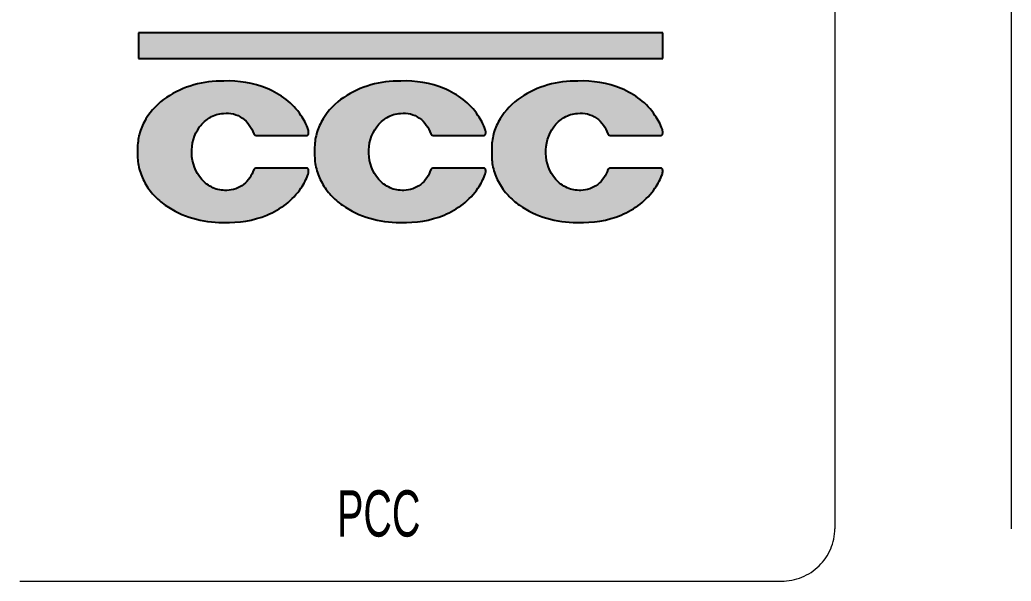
# Paper-space layout 'Layout1' of a CAD drawing. Header units: millimetres. Extents: x 94 to 262, y 20 to 183.
# Drawn here: x 123.3 to 176.6, y 22 to 52.1 of the extents above; entities that cross this region are included whole.
import ezdxf

# ---------------------------------------------------------------- set-up
doc = ezdxf.new("R2010")
doc.units = ezdxf.units.MM
doc.layers.add('SLD-0', color=179, linetype='Continuous')
doc.styles.add('SLDTEXTSTYLE1', font='TXT', dxfattribs={"width": 0.638186})

psp = doc.layouts.get("Layout1")

# ---------------------------------------------------------------- hatches: boundary and pattern name
at = {"linetype": 'Continuous'}
psp.add_hatch(color=7, dxfattribs=at).paths.add_polyline_path([(129.647, 50.049), (157.837, 50.049), (157.837, 51.443), (129.647, 51.443)], flags=0)
h = psp.add_hatch(color=7, dxfattribs=at)
edge = h.paths.add_edge_path(flags=0)
edge.add_spline(control_points=[(129.602, 44.92), (129.596, 44.647), (129.627, 44.379), (129.762, 43.855), (129.866, 43.6), (130.132, 43.129), (130.296, 42.907), (130.665, 42.509), (130.871, 42.33), (131.538, 41.853), (132.038, 41.622), (133.089, 41.315), (133.634, 41.241), (134.183, 41.242)], knot_values=[0, 0, 0, 0, 0.125, 0.125, 0.25, 0.25, 0.375, 0.375, 0.5, 0.5, 0.75, 0.75, 1, 1, 1, 1], weights=[1, 1, 1, 1, 1, 1, 1, 1, 1, 1, 1, 1, 1, 1], degree=3, periodic=0)
edge.add_line((134.183, 41.242), (134.239, 41.242))
edge.add_spline(control_points=[(134.239, 41.242), (135.031, 41.214), (135.829, 41.339), (137.287, 41.942), (137.95, 42.429), (138.381, 43.09)], knot_values=[0, 0, 0, 0, 0.5, 0.5, 1, 1, 1, 1], weights=[1, 1, 1, 1, 1, 1], degree=3, periodic=0)
edge.add_spline(control_points=[(138.381, 43.09), (138.463, 43.206), (138.537, 43.328), (138.669, 43.579), (138.727, 43.708), (138.776, 43.84)], knot_values=[0, 0, 0, 0, 0.5, 0.5, 1, 1, 1, 1], weights=[1, 1, 1, 1, 1, 1], degree=3, periodic=0)
edge.add_spline(control_points=[(138.776, 43.84), (138.788, 43.88), (138.795, 43.923), (138.8, 44.008), (138.796, 44.051), (138.788, 44.092)], knot_values=[0, 0, 0, 0, 0.5, 0.5, 1, 1, 1, 1], weights=[1, 1, 1, 1, 1, 1], degree=3, periodic=0)
edge.add_spline(control_points=[(138.788, 44.092), (138.788, 44.094), (138.787, 44.096), (138.787, 44.098), (138.783, 44.108), (138.777, 44.119), (138.77, 44.128), (138.763, 44.136), (138.754, 44.144), (138.744, 44.15), (138.734, 44.156), (138.723, 44.161), (138.712, 44.163), (138.709, 44.164), (138.707, 44.164), (138.704, 44.164)], knot_values=[0.000017, 0.000017, 0.000017, 0.000017, 0.00002, 0.00002, 0.00002, 0.00004, 0.00004, 0.00004, 0.00006, 0.00006, 0.00006, 0.00008, 0.00008, 0.00008, 0.000085, 0.000085, 0.000085, 0.000085], weights=[1, 1, 1, 1, 1, 1, 1, 1, 1, 1, 1, 1, 1, 1, 1, 1], degree=3, periodic=0)
edge.add_line((138.704, 44.164), (135.966, 44.164))
edge.add_spline(control_points=[(135.966, 44.164), (135.95, 44.161), (135.933, 44.156), (135.918, 44.148), (135.899, 44.139), (135.882, 44.126), (135.867, 44.112), (135.858, 44.103), (135.85, 44.092), (135.843, 44.082)], knot_values=[0.000193, 0.000193, 0.000193, 0.000193, 0.000222, 0.000222, 0.000222, 0.000259, 0.000259, 0.000259, 0.000281, 0.000281, 0.000281, 0.000281], weights=[1, 1, 1, 1, 1, 1, 1, 1, 1, 1], degree=3, periodic=0)
edge.add_spline(control_points=[(135.843, 44.082), (135.792, 43.927), (135.723, 43.78), (135.543, 43.51), (135.431, 43.385), (135.049, 43.081), (134.725, 42.969), (134.395, 42.969)], knot_values=[0, 0, 0, 0, 0.25, 0.25, 0.5, 0.5, 1, 1, 1, 1], weights=[1, 1, 1, 1, 1, 1, 1, 1], degree=3, periodic=0)
edge.add_spline(control_points=[(134.395, 42.969), (134.267, 42.962), (134.141, 42.97), (133.892, 43.017), (133.769, 43.056), (133.424, 43.212), (133.216, 43.37), (132.712, 43.941), (132.531, 44.445), (132.493, 45.458), (132.637, 45.973), (133.088, 46.585), (133.278, 46.762), (133.72, 47.017), (133.966, 47.093), (134.222, 47.106)], knot_values=[0, 0, 0, 0, 0.0625, 0.0625, 0.125, 0.125, 0.25, 0.25, 0.5, 0.5, 0.75, 0.75, 0.875, 0.875, 1, 1, 1, 1], weights=[1, 1, 1, 1, 1, 1, 1, 1, 1, 1, 1, 1, 1, 1, 1, 1], degree=3, periodic=0)
edge.add_spline(control_points=[(134.222, 47.106), (134.401, 47.126), (134.579, 47.116), (134.926, 47.03), (135.089, 46.955), (135.526, 46.648), (135.732, 46.341), (135.843, 46.003)], knot_values=[0, 0, 0, 0, 0.25, 0.25, 0.5, 0.5, 1, 1, 1, 1], weights=[1, 1, 1, 1, 1, 1, 1, 1], degree=3, periodic=0)
edge.add_spline(control_points=[(135.843, 46.003), (135.855, 45.985), (135.869, 45.969), (135.886, 45.956), (135.903, 45.943), (135.922, 45.933), (135.942, 45.926), (135.95, 45.924), (135.958, 45.922), (135.966, 45.92)], knot_values=[0.000408, 0.000408, 0.000408, 0.000408, 0.000445, 0.000445, 0.000445, 0.000482, 0.000482, 0.000482, 0.000497, 0.000497, 0.000497, 0.000497], weights=[1, 1, 1, 1, 1, 1, 1, 1, 1, 1], degree=3, periodic=0)
edge.add_line((135.966, 45.92), (138.704, 45.92))
edge.add_spline(control_points=[(138.704, 45.92), (138.711, 45.921), (138.719, 45.923), (138.726, 45.926), (138.736, 45.929), (138.746, 45.935), (138.755, 45.942), (138.764, 45.95), (138.771, 45.958), (138.777, 45.968), (138.782, 45.976), (138.786, 45.984), (138.788, 45.993)], knot_values=[0.000286, 0.000286, 0.000286, 0.000286, 0.000299, 0.000299, 0.000299, 0.000318, 0.000318, 0.000318, 0.000338, 0.000338, 0.000338, 0.000354, 0.000354, 0.000354, 0.000354], weights=[1, 1, 1, 1, 1, 1, 1, 1, 1, 1, 1, 1, 1], degree=3, periodic=0)
edge.add_spline(control_points=[(138.788, 45.993), (138.796, 46.035), (138.8, 46.078), (138.795, 46.163), (138.788, 46.205), (138.776, 46.246)], knot_values=[0, 0, 0, 0, 0.5, 0.5, 1, 1, 1, 1], weights=[1, 1, 1, 1, 1, 1], degree=3, periodic=0)
edge.add_spline(control_points=[(138.776, 46.246), (138.726, 46.38), (138.61, 46.638), (138.463, 46.879), (138.381, 46.996)], knot_values=[0, 0, 0, 0, 0.5, 1, 1, 1, 1], weights=[1, 1, 1, 1, 1], degree=3, periodic=0)
edge.add_spline(control_points=[(138.381, 46.996), (138.165, 47.328), (137.895, 47.61), (137.271, 48.097), (136.928, 48.291), (135.831, 48.746), (135.03, 48.872), (134.236, 48.843)], knot_values=[0, 0, 0, 0, 0.25, 0.25, 0.5, 0.5, 1, 1, 1, 1], weights=[1, 1, 1, 1, 1, 1, 1, 1], degree=3, periodic=0)
edge.add_line((134.236, 48.843), (134.223, 48.843))
edge.add_spline(control_points=[(134.223, 48.843), (133.682, 48.847), (133.143, 48.779), (132.106, 48.489), (131.606, 48.267), (130.719, 47.659), (130.33, 47.27), (129.913, 46.582), (129.802, 46.336), (129.651, 45.828), (129.608, 45.564), (129.602, 45.296)], knot_values=[0, 0, 0, 0, 0.25, 0.25, 0.5, 0.5, 0.75, 0.75, 0.875, 0.875, 1, 1, 1, 1], weights=[1, 1, 1, 1, 1, 1, 1, 1, 1, 1, 1, 1], degree=3, periodic=0)
edge.add_line((129.602, 45.296), (129.602, 44.92))
h = psp.add_hatch(color=7, dxfattribs=at)
edge = h.paths.add_edge_path(flags=0)
edge.add_spline(control_points=[(139.119, 44.92), (139.113, 44.647), (139.145, 44.379), (139.28, 43.855), (139.384, 43.6), (139.649, 43.129), (139.813, 42.907), (140.182, 42.509), (140.388, 42.33), (141.055, 41.853), (141.555, 41.622), (142.607, 41.315), (143.152, 41.241), (143.701, 41.242)], knot_values=[0, 0, 0, 0, 0.125, 0.125, 0.25, 0.25, 0.375, 0.375, 0.5, 0.5, 0.75, 0.75, 1, 1, 1, 1], weights=[1, 1, 1, 1, 1, 1, 1, 1, 1, 1, 1, 1, 1, 1], degree=3, periodic=0)
edge.add_line((143.701, 41.242), (143.757, 41.242))
edge.add_spline(control_points=[(143.757, 41.242), (144.548, 41.214), (145.346, 41.339), (146.804, 41.942), (147.468, 42.429), (147.898, 43.09)], knot_values=[0, 0, 0, 0, 0.5, 0.5, 1, 1, 1, 1], weights=[1, 1, 1, 1, 1, 1], degree=3, periodic=0)
edge.add_spline(control_points=[(147.898, 43.09), (147.98, 43.206), (148.055, 43.328), (148.187, 43.579), (148.244, 43.708), (148.294, 43.84)], knot_values=[0, 0, 0, 0, 0.5, 0.5, 1, 1, 1, 1], weights=[1, 1, 1, 1, 1, 1], degree=3, periodic=0)
edge.add_spline(control_points=[(148.294, 43.84), (148.306, 43.88), (148.313, 43.923), (148.317, 44.008), (148.314, 44.051), (148.306, 44.092)], knot_values=[0, 0, 0, 0, 0.5, 0.5, 1, 1, 1, 1], weights=[1, 1, 1, 1, 1, 1], degree=3, periodic=0)
edge.add_spline(control_points=[(148.306, 44.092), (148.305, 44.094), (148.305, 44.096), (148.304, 44.098), (148.3, 44.108), (148.294, 44.119), (148.287, 44.128), (148.28, 44.136), (148.271, 44.144), (148.261, 44.15), (148.252, 44.156), (148.241, 44.161), (148.23, 44.163), (148.227, 44.164), (148.224, 44.164), (148.221, 44.164)], knot_values=[0.000017, 0.000017, 0.000017, 0.000017, 0.00002, 0.00002, 0.00002, 0.00004, 0.00004, 0.00004, 0.00006, 0.00006, 0.00006, 0.00008, 0.00008, 0.00008, 0.000085, 0.000085, 0.000085, 0.000085], weights=[1, 1, 1, 1, 1, 1, 1, 1, 1, 1, 1, 1, 1, 1, 1, 1], degree=3, periodic=0)
edge.add_line((148.221, 44.164), (145.483, 44.164))
edge.add_spline(control_points=[(145.483, 44.164), (145.467, 44.161), (145.45, 44.156), (145.435, 44.148), (145.416, 44.139), (145.399, 44.126), (145.384, 44.112), (145.375, 44.103), (145.367, 44.092), (145.36, 44.082)], knot_values=[0.000193, 0.000193, 0.000193, 0.000193, 0.000222, 0.000222, 0.000222, 0.000259, 0.000259, 0.000259, 0.000281, 0.000281, 0.000281, 0.000281], weights=[1, 1, 1, 1, 1, 1, 1, 1, 1, 1], degree=3, periodic=0)
edge.add_spline(control_points=[(145.36, 44.082), (145.309, 43.927), (145.24, 43.78), (145.06, 43.51), (144.949, 43.385), (144.566, 43.081), (144.243, 42.969), (143.912, 42.969)], knot_values=[0, 0, 0, 0, 0.25, 0.25, 0.5, 0.5, 1, 1, 1, 1], weights=[1, 1, 1, 1, 1, 1, 1, 1], degree=3, periodic=0)
edge.add_spline(control_points=[(143.912, 42.969), (143.784, 42.962), (143.658, 42.97), (143.41, 43.017), (143.287, 43.056), (142.941, 43.212), (142.734, 43.37), (142.23, 43.941), (142.048, 44.445), (142.011, 45.458), (142.154, 45.973), (142.605, 46.585), (142.796, 46.762), (143.238, 47.017), (143.484, 47.093), (143.74, 47.106)], knot_values=[0, 0, 0, 0, 0.0625, 0.0625, 0.125, 0.125, 0.25, 0.25, 0.5, 0.5, 0.75, 0.75, 0.875, 0.875, 1, 1, 1, 1], weights=[1, 1, 1, 1, 1, 1, 1, 1, 1, 1, 1, 1, 1, 1, 1, 1], degree=3, periodic=0)
edge.add_spline(control_points=[(143.74, 47.106), (143.918, 47.126), (144.096, 47.116), (144.444, 47.03), (144.606, 46.955), (145.043, 46.648), (145.249, 46.341), (145.36, 46.003)], knot_values=[0, 0, 0, 0, 0.25, 0.25, 0.5, 0.5, 1, 1, 1, 1], weights=[1, 1, 1, 1, 1, 1, 1, 1], degree=3, periodic=0)
edge.add_spline(control_points=[(145.36, 46.003), (145.372, 45.985), (145.387, 45.969), (145.403, 45.956), (145.42, 45.943), (145.439, 45.933), (145.46, 45.926), (145.467, 45.924), (145.475, 45.922), (145.483, 45.92)], knot_values=[0.000408, 0.000408, 0.000408, 0.000408, 0.000445, 0.000445, 0.000445, 0.000482, 0.000482, 0.000482, 0.000497, 0.000497, 0.000497, 0.000497], weights=[1, 1, 1, 1, 1, 1, 1, 1, 1, 1], degree=3, periodic=0)
edge.add_line((145.483, 45.92), (148.221, 45.92))
edge.add_spline(control_points=[(148.221, 45.92), (148.229, 45.921), (148.236, 45.923), (148.243, 45.926), (148.254, 45.929), (148.264, 45.935), (148.272, 45.942), (148.281, 45.95), (148.289, 45.958), (148.295, 45.968), (148.299, 45.976), (148.303, 45.984), (148.306, 45.993)], knot_values=[0.000286, 0.000286, 0.000286, 0.000286, 0.000299, 0.000299, 0.000299, 0.000318, 0.000318, 0.000318, 0.000338, 0.000338, 0.000338, 0.000354, 0.000354, 0.000354, 0.000354], weights=[1, 1, 1, 1, 1, 1, 1, 1, 1, 1, 1, 1, 1], degree=3, periodic=0)
edge.add_spline(control_points=[(148.306, 45.993), (148.314, 46.035), (148.317, 46.078), (148.313, 46.163), (148.306, 46.205), (148.294, 46.246)], knot_values=[0, 0, 0, 0, 0.5, 0.5, 1, 1, 1, 1], weights=[1, 1, 1, 1, 1, 1], degree=3, periodic=0)
edge.add_spline(control_points=[(148.294, 46.246), (148.244, 46.38), (148.127, 46.638), (147.98, 46.879), (147.898, 46.996)], knot_values=[0, 0, 0, 0, 0.5, 1, 1, 1, 1], weights=[1, 1, 1, 1, 1], degree=3, periodic=0)
edge.add_spline(control_points=[(147.898, 46.996), (147.682, 47.328), (147.413, 47.61), (146.789, 48.097), (146.445, 48.291), (145.349, 48.746), (144.547, 48.872), (143.753, 48.843)], knot_values=[0, 0, 0, 0, 0.25, 0.25, 0.5, 0.5, 1, 1, 1, 1], weights=[1, 1, 1, 1, 1, 1, 1, 1], degree=3, periodic=0)
edge.add_line((143.753, 48.843), (143.74, 48.843))
edge.add_spline(control_points=[(143.74, 48.843), (143.2, 48.847), (142.661, 48.779), (141.623, 48.489), (141.124, 48.267), (140.237, 47.659), (139.848, 47.27), (139.431, 46.582), (139.32, 46.336), (139.168, 45.828), (139.125, 45.564), (139.119, 45.296)], knot_values=[0, 0, 0, 0, 0.25, 0.25, 0.5, 0.5, 0.75, 0.75, 0.875, 0.875, 1, 1, 1, 1], weights=[1, 1, 1, 1, 1, 1, 1, 1, 1, 1, 1, 1], degree=3, periodic=0)
edge.add_line((139.119, 45.296), (139.119, 44.92))
h = psp.add_hatch(color=7, dxfattribs=at)
edge = h.paths.add_edge_path(flags=0)
edge.add_spline(control_points=[(157.823, 44.092), (157.822, 44.094), (157.822, 44.096), (157.821, 44.098), (157.817, 44.108), (157.812, 44.119), (157.804, 44.128), (157.797, 44.136), (157.788, 44.144), (157.779, 44.15), (157.769, 44.156), (157.758, 44.161), (157.747, 44.163), (157.744, 44.164), (157.741, 44.164), (157.738, 44.164)], knot_values=[0.000017, 0.000017, 0.000017, 0.000017, 0.00002, 0.00002, 0.00002, 0.00004, 0.00004, 0.00004, 0.00006, 0.00006, 0.00006, 0.00008, 0.00008, 0.00008, 0.000085, 0.000085, 0.000085, 0.000085], weights=[1, 1, 1, 1, 1, 1, 1, 1, 1, 1, 1, 1, 1, 1, 1, 1], degree=3, periodic=0)
edge.add_line((157.738, 44.164), (155.001, 44.164))
edge.add_spline(control_points=[(155.001, 44.164), (154.984, 44.161), (154.968, 44.156), (154.953, 44.148), (154.934, 44.139), (154.916, 44.126), (154.902, 44.112), (154.893, 44.103), (154.885, 44.092), (154.878, 44.082)], knot_values=[0.000193, 0.000193, 0.000193, 0.000193, 0.000222, 0.000222, 0.000222, 0.000259, 0.000259, 0.000259, 0.000281, 0.000281, 0.000281, 0.000281], weights=[1, 1, 1, 1, 1, 1, 1, 1, 1, 1], degree=3, periodic=0)
edge.add_spline(control_points=[(154.878, 44.082), (154.827, 43.927), (154.758, 43.78), (154.578, 43.51), (154.466, 43.385), (154.083, 43.081), (153.76, 42.969), (153.43, 42.969)], knot_values=[0, 0, 0, 0, 0.25, 0.25, 0.5, 0.5, 1, 1, 1, 1], weights=[1, 1, 1, 1, 1, 1, 1, 1], degree=3, periodic=0)
edge.add_spline(control_points=[(153.43, 42.969), (153.302, 42.962), (153.176, 42.97), (152.927, 43.017), (152.804, 43.056), (152.459, 43.212), (152.251, 43.37), (151.747, 43.941), (151.565, 44.445), (151.528, 45.458), (151.671, 45.973), (152.123, 46.585), (152.313, 46.762), (152.755, 47.017), (153.001, 47.093), (153.257, 47.106)], knot_values=[0, 0, 0, 0, 0.0625, 0.0625, 0.125, 0.125, 0.25, 0.25, 0.5, 0.5, 0.75, 0.75, 0.875, 0.875, 1, 1, 1, 1], weights=[1, 1, 1, 1, 1, 1, 1, 1, 1, 1, 1, 1, 1, 1, 1, 1], degree=3, periodic=0)
edge.add_spline(control_points=[(153.257, 47.106), (153.435, 47.126), (153.614, 47.116), (153.961, 47.03), (154.124, 46.955), (154.56, 46.648), (154.767, 46.341), (154.878, 46.003)], knot_values=[0, 0, 0, 0, 0.25, 0.25, 0.5, 0.5, 1, 1, 1, 1], weights=[1, 1, 1, 1, 1, 1, 1, 1], degree=3, periodic=0)
edge.add_spline(control_points=[(154.878, 46.003), (154.889, 45.985), (154.904, 45.969), (154.921, 45.956), (154.938, 45.943), (154.957, 45.933), (154.977, 45.926), (154.985, 45.924), (154.993, 45.922), (155.001, 45.92)], knot_values=[0.000408, 0.000408, 0.000408, 0.000408, 0.000445, 0.000445, 0.000445, 0.000482, 0.000482, 0.000482, 0.000497, 0.000497, 0.000497, 0.000497], weights=[1, 1, 1, 1, 1, 1, 1, 1, 1, 1], degree=3, periodic=0)
edge.add_line((155.001, 45.92), (157.738, 45.92))
edge.add_spline(control_points=[(157.738, 45.92), (157.746, 45.921), (157.753, 45.923), (157.76, 45.926), (157.771, 45.929), (157.781, 45.935), (157.79, 45.942), (157.798, 45.95), (157.806, 45.958), (157.812, 45.968), (157.817, 45.976), (157.82, 45.984), (157.823, 45.993)], knot_values=[0.000286, 0.000286, 0.000286, 0.000286, 0.000299, 0.000299, 0.000299, 0.000318, 0.000318, 0.000318, 0.000338, 0.000338, 0.000338, 0.000354, 0.000354, 0.000354, 0.000354], weights=[1, 1, 1, 1, 1, 1, 1, 1, 1, 1, 1, 1, 1], degree=3, periodic=0)
edge.add_spline(control_points=[(157.823, 45.993), (157.831, 46.035), (157.834, 46.078), (157.83, 46.163), (157.823, 46.205), (157.811, 46.246)], knot_values=[0, 0, 0, 0, 0.5, 0.5, 1, 1, 1, 1], weights=[1, 1, 1, 1, 1, 1], degree=3, periodic=0)
edge.add_spline(control_points=[(157.811, 46.246), (157.761, 46.38), (157.645, 46.638), (157.497, 46.879), (157.416, 46.996)], knot_values=[0, 0, 0, 0, 0.5, 1, 1, 1, 1], weights=[1, 1, 1, 1, 1], degree=3, periodic=0)
edge.add_spline(control_points=[(157.416, 46.996), (157.199, 47.328), (156.93, 47.61), (156.306, 48.097), (155.962, 48.291), (154.866, 48.746), (154.064, 48.872), (153.271, 48.843)], knot_values=[0, 0, 0, 0, 0.25, 0.25, 0.5, 0.5, 1, 1, 1, 1], weights=[1, 1, 1, 1, 1, 1, 1, 1], degree=3, periodic=0)
edge.add_line((153.271, 48.843), (153.257, 48.843))
edge.add_spline(control_points=[(153.257, 48.843), (152.717, 48.847), (152.178, 48.779), (151.14, 48.489), (150.641, 48.267), (149.754, 47.659), (149.365, 47.27), (148.948, 46.582), (148.837, 46.336), (148.685, 45.828), (148.643, 45.564), (148.637, 45.296)], knot_values=[0, 0, 0, 0, 0.25, 0.25, 0.5, 0.5, 0.75, 0.75, 0.875, 0.875, 1, 1, 1, 1], weights=[1, 1, 1, 1, 1, 1, 1, 1, 1, 1, 1, 1], degree=3, periodic=0)
edge.add_line((148.637, 45.296), (148.637, 44.92))
edge.add_spline(control_points=[(148.637, 44.92), (148.631, 44.647), (148.662, 44.379), (148.797, 43.855), (148.901, 43.6), (149.166, 43.129), (149.331, 42.907), (149.699, 42.509), (149.906, 42.33), (150.573, 41.853), (151.073, 41.622), (152.124, 41.315), (152.669, 41.241), (153.218, 41.242)], knot_values=[0, 0, 0, 0, 0.125, 0.125, 0.25, 0.25, 0.375, 0.375, 0.5, 0.5, 0.75, 0.75, 1, 1, 1, 1], weights=[1, 1, 1, 1, 1, 1, 1, 1, 1, 1, 1, 1, 1, 1], degree=3, periodic=0)
edge.add_line((153.218, 41.242), (153.274, 41.242))
edge.add_spline(control_points=[(153.274, 41.242), (154.066, 41.214), (154.863, 41.339), (156.322, 41.942), (156.985, 42.429), (157.416, 43.09)], knot_values=[0, 0, 0, 0, 0.5, 0.5, 1, 1, 1, 1], weights=[1, 1, 1, 1, 1, 1], degree=3, periodic=0)
edge.add_spline(control_points=[(157.416, 43.09), (157.497, 43.206), (157.572, 43.328), (157.704, 43.579), (157.762, 43.708), (157.811, 43.84)], knot_values=[0, 0, 0, 0, 0.5, 0.5, 1, 1, 1, 1], weights=[1, 1, 1, 1, 1, 1], degree=3, periodic=0)
edge.add_spline(control_points=[(157.811, 43.84), (157.823, 43.88), (157.83, 43.923), (157.834, 44.008), (157.831, 44.051), (157.823, 44.092)], knot_values=[0, 0, 0, 0, 0.5, 0.5, 1, 1, 1, 1], weights=[1, 1, 1, 1, 1, 1], degree=3, periodic=0)

# ---------------------------------------------------------------- linework, layer by layer
at = {"layer": 'SLD-0', "color": 179, "linetype": 'Continuous', "lineweight": 15}
for p, q in [((167.08, 150.912), (167.08, 24.782)), ((123.272, 21.962), (164.211, 21.962))]:
    psp.add_line(p, q, dxfattribs=at)
at = {"layer": 'SLD-0', "lineweight": 15}
psp.add_line((176.563, 150.912), (176.563, 24.782), dxfattribs=at)
at = {"layer": 'SLD-0'}
for p, q in [((157.837, 51.443), (129.647, 51.443)), ((129.647, 51.443), (129.647, 50.049)), ((157.837, 50.049), (157.837, 51.443)), ((129.647, 50.049), (157.837, 50.049)), ((134.236, 48.843), (134.223, 48.843)), ((134.236, 48.843), (134.223, 48.843)), ((143.753, 48.843), (143.74, 48.843)), ((143.753, 48.843), (143.74, 48.843)), ((153.271, 48.843), (153.257, 48.843)), ((153.271, 48.843), (153.257, 48.843)), ((135.966, 45.92), (138.704, 45.92)), ((135.966, 45.92), (138.704, 45.92)), ((145.483, 45.92), (148.221, 45.92)), ((145.483, 45.92), (148.221, 45.92)), ((155.001, 45.92), (157.738, 45.92)), ((155.001, 45.92), (157.738, 45.92)), ((129.602, 45.296), (129.602, 44.92)), ((129.602, 45.296), (129.602, 44.92)), ((139.119, 45.296), (139.119, 44.92)), ((139.119, 45.296), (139.119, 44.92)), ((148.637, 45.296), (148.637, 44.92)), ((148.637, 45.296), (148.637, 44.92)), ((138.704, 44.164), (135.966, 44.164)), ((148.221, 44.164), (145.483, 44.164)), ((157.738, 44.164), (155.001, 44.164)), ((134.183, 41.242), (134.239, 41.242)), ((134.183, 41.242), (134.239, 41.242)), ((143.701, 41.242), (143.757, 41.242)), ((143.701, 41.242), (143.757, 41.242)), ((153.218, 41.242), (153.274, 41.242)), ((153.218, 41.242), (153.274, 41.242))]:
    psp.add_line(p, q, dxfattribs=at)
at = {"layer": 'SLD-0', "lineweight": 0}
for p, q in [((157.837, 51.443), (129.647, 51.443)), ((129.647, 51.443), (129.647, 50.049)), ((157.837, 50.049), (157.837, 51.443)), ((129.647, 50.049), (157.837, 50.049)), ((138.704, 44.164), (135.966, 44.164)), ((148.221, 44.164), (145.483, 44.164)), ((157.738, 44.164), (155.001, 44.164))]:
    psp.add_line(p, q, dxfattribs=at)
at = {"layer": 'SLD-0'}
for points, knots in [([(134.223, 48.843), (133.682, 48.847), (133.143, 48.779), (132.106, 48.489), (131.606, 48.267), (130.719, 47.659), (130.33, 47.27), (129.913, 46.582), (129.802, 46.336), (129.651, 45.828), (129.608, 45.564), (129.602, 45.296)], [0, 0, 0, 0, 0.25, 0.25, 0.5, 0.5, 0.75, 0.75, 0.875, 0.875, 1, 1, 1, 1]), ([(138.381, 46.996), (138.165, 47.328), (137.895, 47.61), (137.271, 48.097), (136.928, 48.291), (135.831, 48.746), (135.03, 48.872), (134.236, 48.843)], [0, 0, 0, 0, 0.25, 0.25, 0.5, 0.5, 1, 1, 1, 1]), ([(143.74, 48.843), (143.2, 48.847), (142.661, 48.779), (141.623, 48.489), (141.124, 48.267), (140.237, 47.659), (139.848, 47.27), (139.431, 46.582), (139.32, 46.336), (139.168, 45.828), (139.125, 45.564), (139.119, 45.296)], [0, 0, 0, 0, 0.25, 0.25, 0.5, 0.5, 0.75, 0.75, 0.875, 0.875, 1, 1, 1, 1]), ([(147.898, 46.996), (147.682, 47.328), (147.413, 47.61), (146.789, 48.097), (146.445, 48.291), (145.349, 48.746), (144.547, 48.872), (143.753, 48.843)], [0, 0, 0, 0, 0.25, 0.25, 0.5, 0.5, 1, 1, 1, 1]), ([(153.257, 48.843), (152.717, 48.847), (152.178, 48.779), (151.14, 48.489), (150.641, 48.267), (149.754, 47.659), (149.365, 47.27), (148.948, 46.582), (148.837, 46.336), (148.685, 45.828), (148.643, 45.564), (148.637, 45.296)], [0, 0, 0, 0, 0.25, 0.25, 0.5, 0.5, 0.75, 0.75, 0.875, 0.875, 1, 1, 1, 1]), ([(157.416, 46.996), (157.199, 47.328), (156.93, 47.61), (156.306, 48.097), (155.962, 48.291), (154.866, 48.746), (154.064, 48.872), (153.271, 48.843)], [0, 0, 0, 0, 0.25, 0.25, 0.5, 0.5, 1, 1, 1, 1]), ([(134.395, 42.969), (134.267, 42.962), (134.141, 42.97), (133.892, 43.017), (133.769, 43.056), (133.424, 43.212), (133.216, 43.37), (132.712, 43.941), (132.531, 44.445), (132.493, 45.458), (132.637, 45.973), (133.088, 46.585), (133.278, 46.762), (133.72, 47.017), (133.966, 47.093), (134.222, 47.106)], [0, 0, 0, 0, 0.0625, 0.0625, 0.125, 0.125, 0.25, 0.25, 0.5, 0.5, 0.75, 0.75, 0.875, 0.875, 1, 1, 1, 1]), ([(134.222, 47.106), (134.401, 47.126), (134.579, 47.116), (134.926, 47.03), (135.089, 46.955), (135.526, 46.648), (135.732, 46.341), (135.843, 46.003)], [0, 0, 0, 0, 0.25, 0.25, 0.5, 0.5, 1, 1, 1, 1]), ([(143.912, 42.969), (143.784, 42.962), (143.658, 42.97), (143.41, 43.017), (143.287, 43.056), (142.941, 43.212), (142.734, 43.37), (142.23, 43.941), (142.048, 44.445), (142.011, 45.458), (142.154, 45.973), (142.605, 46.585), (142.796, 46.762), (143.238, 47.017), (143.484, 47.093), (143.74, 47.106)], [0, 0, 0, 0, 0.0625, 0.0625, 0.125, 0.125, 0.25, 0.25, 0.5, 0.5, 0.75, 0.75, 0.875, 0.875, 1, 1, 1, 1]), ([(143.74, 47.106), (143.918, 47.126), (144.096, 47.116), (144.444, 47.03), (144.606, 46.955), (145.043, 46.648), (145.249, 46.341), (145.36, 46.003)], [0, 0, 0, 0, 0.25, 0.25, 0.5, 0.5, 1, 1, 1, 1]), ([(153.43, 42.969), (153.302, 42.962), (153.176, 42.97), (152.927, 43.017), (152.804, 43.056), (152.459, 43.212), (152.251, 43.37), (151.747, 43.941), (151.565, 44.445), (151.528, 45.458), (151.671, 45.973), (152.123, 46.585), (152.313, 46.762), (152.755, 47.017), (153.001, 47.093), (153.257, 47.106)], [0, 0, 0, 0, 0.0625, 0.0625, 0.125, 0.125, 0.25, 0.25, 0.5, 0.5, 0.75, 0.75, 0.875, 0.875, 1, 1, 1, 1]), ([(153.257, 47.106), (153.435, 47.126), (153.614, 47.116), (153.961, 47.03), (154.124, 46.955), (154.56, 46.648), (154.767, 46.341), (154.878, 46.003)], [0, 0, 0, 0, 0.25, 0.25, 0.5, 0.5, 1, 1, 1, 1]), ([(135.843, 46.003), (135.855, 45.985), (135.869, 45.969), (135.886, 45.956), (135.903, 45.943), (135.922, 45.933), (135.942, 45.926), (135.95, 45.924), (135.958, 45.922), (135.966, 45.92)], [0.00040816241, 0.00040816241, 0.00040816241, 0.00040816241, 0.00044522706, 0.00044522706, 0.00044522706, 0.00048229951, 0.00048229951, 0.00048229951, 0.00049651215, 0.00049651215, 0.00049651215, 0.00049651215]), ([(138.704, 45.92), (138.711, 45.921), (138.719, 45.923), (138.726, 45.926), (138.736, 45.929), (138.746, 45.935), (138.755, 45.942), (138.764, 45.95), (138.771, 45.958), (138.777, 45.968), (138.782, 45.976), (138.786, 45.984), (138.788, 45.993)], [0.00028566262, 0.00028566262, 0.00028566262, 0.00028566262, 0.00029871707, 0.00029871707, 0.00029871707, 0.00031837263, 0.00031837263, 0.00031837263, 0.00033813489, 0.00033813489, 0.00033813489, 0.00035427061, 0.00035427061, 0.00035427061, 0.00035427061]), ([(138.788, 45.993), (138.796, 46.035), (138.8, 46.078), (138.795, 46.163), (138.788, 46.205), (138.776, 46.246)], [0, 0, 0, 0, 0.5, 0.5, 1, 1, 1, 1]), ([(145.36, 46.003), (145.372, 45.985), (145.387, 45.969), (145.403, 45.956), (145.42, 45.943), (145.439, 45.933), (145.46, 45.926), (145.467, 45.924), (145.475, 45.922), (145.483, 45.92)], [0.00040816241, 0.00040816241, 0.00040816241, 0.00040816241, 0.00044522706, 0.00044522706, 0.00044522706, 0.00048229951, 0.00048229951, 0.00048229951, 0.00049651215, 0.00049651215, 0.00049651215, 0.00049651215]), ([(148.221, 45.92), (148.229, 45.921), (148.236, 45.923), (148.243, 45.926), (148.254, 45.929), (148.264, 45.935), (148.272, 45.942), (148.281, 45.95), (148.289, 45.958), (148.295, 45.968), (148.299, 45.976), (148.303, 45.984), (148.306, 45.993)], [0.00028566262, 0.00028566262, 0.00028566262, 0.00028566262, 0.00029871707, 0.00029871707, 0.00029871707, 0.00031837263, 0.00031837263, 0.00031837263, 0.00033813489, 0.00033813489, 0.00033813489, 0.00035427061, 0.00035427061, 0.00035427061, 0.00035427061]), ([(148.306, 45.993), (148.314, 46.035), (148.317, 46.078), (148.313, 46.163), (148.306, 46.205), (148.294, 46.246)], [0, 0, 0, 0, 0.5, 0.5, 1, 1, 1, 1]), ([(154.878, 46.003), (154.889, 45.985), (154.904, 45.969), (154.921, 45.956), (154.938, 45.943), (154.957, 45.933), (154.977, 45.926), (154.985, 45.924), (154.993, 45.922), (155.001, 45.92)], [0.00040816241, 0.00040816241, 0.00040816241, 0.00040816241, 0.00044522706, 0.00044522706, 0.00044522706, 0.00048229951, 0.00048229951, 0.00048229951, 0.00049651215, 0.00049651215, 0.00049651215, 0.00049651215]), ([(157.738, 45.92), (157.746, 45.921), (157.753, 45.923), (157.76, 45.926), (157.771, 45.929), (157.781, 45.935), (157.79, 45.942), (157.798, 45.95), (157.806, 45.958), (157.812, 45.968), (157.817, 45.976), (157.82, 45.984), (157.823, 45.993)], [0.00028566262, 0.00028566262, 0.00028566262, 0.00028566262, 0.00029871707, 0.00029871707, 0.00029871707, 0.00031837263, 0.00031837263, 0.00031837263, 0.00033813489, 0.00033813489, 0.00033813489, 0.00035427061, 0.00035427061, 0.00035427061, 0.00035427061]), ([(157.823, 45.993), (157.831, 46.035), (157.834, 46.078), (157.83, 46.163), (157.823, 46.205), (157.811, 46.246)], [0, 0, 0, 0, 0.5, 0.5, 1, 1, 1, 1]), ([(129.602, 44.92), (129.596, 44.647), (129.627, 44.379), (129.762, 43.855), (129.866, 43.6), (130.132, 43.129), (130.296, 42.907), (130.665, 42.509), (130.871, 42.33), (131.538, 41.853), (132.038, 41.622), (133.089, 41.315), (133.634, 41.241), (134.183, 41.242)], [0, 0, 0, 0, 0.125, 0.125, 0.25, 0.25, 0.375, 0.375, 0.5, 0.5, 0.75, 0.75, 1, 1, 1, 1]), ([(139.119, 44.92), (139.113, 44.647), (139.145, 44.379), (139.28, 43.855), (139.384, 43.6), (139.649, 43.129), (139.813, 42.907), (140.182, 42.509), (140.388, 42.33), (141.055, 41.853), (141.555, 41.622), (142.607, 41.315), (143.152, 41.241), (143.701, 41.242)], [0, 0, 0, 0, 0.125, 0.125, 0.25, 0.25, 0.375, 0.375, 0.5, 0.5, 0.75, 0.75, 1, 1, 1, 1]), ([(148.637, 44.92), (148.631, 44.647), (148.662, 44.379), (148.797, 43.855), (148.901, 43.6), (149.166, 43.129), (149.331, 42.907), (149.699, 42.509), (149.906, 42.33), (150.573, 41.853), (151.073, 41.622), (152.124, 41.315), (152.669, 41.241), (153.218, 41.242)], [0, 0, 0, 0, 0.125, 0.125, 0.25, 0.25, 0.375, 0.375, 0.5, 0.5, 0.75, 0.75, 1, 1, 1, 1]), ([(135.843, 44.082), (135.792, 43.927), (135.723, 43.78), (135.543, 43.51), (135.431, 43.385), (135.049, 43.081), (134.725, 42.969), (134.395, 42.969)], [0, 0, 0, 0, 0.25, 0.25, 0.5, 0.5, 1, 1, 1, 1]), ([(135.966, 44.164), (135.95, 44.161), (135.933, 44.156), (135.918, 44.148), (135.899, 44.139), (135.882, 44.126), (135.867, 44.112), (135.858, 44.103), (135.85, 44.092), (135.843, 44.082)], [0.00019285329, 0.00019285329, 0.00019285329, 0.00019285329, 0.00022235454, 0.00022235454, 0.00022235454, 0.00025895224, 0.00025895224, 0.00025895224, 0.00028125222, 0.00028125222, 0.00028125222, 0.00028125222]), ([(138.381, 43.09), (138.463, 43.206), (138.537, 43.328), (138.669, 43.579), (138.727, 43.708), (138.776, 43.84)], [0, 0, 0, 0, 0.5, 0.5, 1, 1, 1, 1]), ([(138.788, 44.092), (138.788, 44.094), (138.787, 44.096), (138.787, 44.098), (138.783, 44.108), (138.777, 44.119), (138.77, 44.128), (138.763, 44.136), (138.754, 44.144), (138.744, 44.15), (138.734, 44.156), (138.723, 44.161), (138.712, 44.163), (138.709, 44.164), (138.707, 44.164), (138.704, 44.164)], [0.00001683089, 0.00001683089, 0.00001683089, 0.00001683089, 0.0000201278, 0.0000201278, 0.0000201278, 0.00004026072, 0.00004026072, 0.00004026072, 0.00006031119, 0.00006031119, 0.00006031119, 0.00008018842, 0.00008018842, 0.00008018842, 0.00008507942, 0.00008507942, 0.00008507942, 0.00008507942]), ([(138.776, 43.84), (138.788, 43.88), (138.795, 43.923), (138.8, 44.008), (138.796, 44.051), (138.788, 44.092)], [0, 0, 0, 0, 0.5, 0.5, 1, 1, 1, 1]), ([(145.36, 44.082), (145.309, 43.927), (145.24, 43.78), (145.06, 43.51), (144.949, 43.385), (144.566, 43.081), (144.243, 42.969), (143.912, 42.969)], [0, 0, 0, 0, 0.25, 0.25, 0.5, 0.5, 1, 1, 1, 1]), ([(145.483, 44.164), (145.467, 44.161), (145.45, 44.156), (145.435, 44.148), (145.416, 44.139), (145.399, 44.126), (145.384, 44.112), (145.375, 44.103), (145.367, 44.092), (145.36, 44.082)], [0.00019285329, 0.00019285329, 0.00019285329, 0.00019285329, 0.00022235454, 0.00022235454, 0.00022235454, 0.00025895224, 0.00025895224, 0.00025895224, 0.00028125222, 0.00028125222, 0.00028125222, 0.00028125222]), ([(147.898, 43.09), (147.98, 43.206), (148.055, 43.328), (148.187, 43.579), (148.244, 43.708), (148.294, 43.84)], [0, 0, 0, 0, 0.5, 0.5, 1, 1, 1, 1]), ([(148.306, 44.092), (148.305, 44.094), (148.305, 44.096), (148.304, 44.098), (148.3, 44.108), (148.294, 44.119), (148.287, 44.128), (148.28, 44.136), (148.271, 44.144), (148.261, 44.15), (148.252, 44.156), (148.241, 44.161), (148.23, 44.163), (148.227, 44.164), (148.224, 44.164), (148.221, 44.164)], [0.00001683089, 0.00001683089, 0.00001683089, 0.00001683089, 0.0000201278, 0.0000201278, 0.0000201278, 0.00004026072, 0.00004026072, 0.00004026072, 0.00006031119, 0.00006031119, 0.00006031119, 0.00008018842, 0.00008018842, 0.00008018842, 0.00008507942, 0.00008507942, 0.00008507942, 0.00008507942]), ([(148.294, 43.84), (148.306, 43.88), (148.313, 43.923), (148.317, 44.008), (148.314, 44.051), (148.306, 44.092)], [0, 0, 0, 0, 0.5, 0.5, 1, 1, 1, 1]), ([(154.878, 44.082), (154.827, 43.927), (154.758, 43.78), (154.578, 43.51), (154.466, 43.385), (154.083, 43.081), (153.76, 42.969), (153.43, 42.969)], [0, 0, 0, 0, 0.25, 0.25, 0.5, 0.5, 1, 1, 1, 1]), ([(155.001, 44.164), (154.984, 44.161), (154.968, 44.156), (154.953, 44.148), (154.934, 44.139), (154.916, 44.126), (154.902, 44.112), (154.893, 44.103), (154.885, 44.092), (154.878, 44.082)], [0.00019285329, 0.00019285329, 0.00019285329, 0.00019285329, 0.00022235454, 0.00022235454, 0.00022235454, 0.00025895224, 0.00025895224, 0.00025895224, 0.00028125222, 0.00028125222, 0.00028125222, 0.00028125222]), ([(157.416, 43.09), (157.497, 43.206), (157.572, 43.328), (157.704, 43.579), (157.762, 43.708), (157.811, 43.84)], [0, 0, 0, 0, 0.5, 0.5, 1, 1, 1, 1]), ([(157.823, 44.092), (157.822, 44.094), (157.822, 44.096), (157.821, 44.098), (157.817, 44.108), (157.812, 44.119), (157.804, 44.128), (157.797, 44.136), (157.788, 44.144), (157.779, 44.15), (157.769, 44.156), (157.758, 44.161), (157.747, 44.163), (157.744, 44.164), (157.741, 44.164), (157.738, 44.164)], [0.00001683089, 0.00001683089, 0.00001683089, 0.00001683089, 0.0000201278, 0.0000201278, 0.0000201278, 0.00004026072, 0.00004026072, 0.00004026072, 0.00006031119, 0.00006031119, 0.00006031119, 0.00008018842, 0.00008018842, 0.00008018842, 0.00008507942, 0.00008507942, 0.00008507942, 0.00008507942]), ([(157.811, 43.84), (157.823, 43.88), (157.83, 43.923), (157.834, 44.008), (157.831, 44.051), (157.823, 44.092)], [0, 0, 0, 0, 0.5, 0.5, 1, 1, 1, 1]), ([(134.239, 41.242), (135.031, 41.214), (135.829, 41.339), (137.287, 41.942), (137.95, 42.429), (138.381, 43.09)], [0, 0, 0, 0, 0.5, 0.5, 1, 1, 1, 1]), ([(143.757, 41.242), (144.548, 41.214), (145.346, 41.339), (146.804, 41.942), (147.468, 42.429), (147.898, 43.09)], [0, 0, 0, 0, 0.5, 0.5, 1, 1, 1, 1]), ([(153.274, 41.242), (154.066, 41.214), (154.863, 41.339), (156.322, 41.942), (156.985, 42.429), (157.416, 43.09)], [0, 0, 0, 0, 0.5, 0.5, 1, 1, 1, 1])]:
    psp.add_open_spline(points, degree=3, knots=knots, dxfattribs=at)
at = {"layer": 'SLD-0', "linetype": 'Continuous'}
for points, knots in [([(134.223, 48.843), (133.682, 48.847), (133.143, 48.779), (132.106, 48.489), (131.606, 48.267), (130.719, 47.659), (130.33, 47.27), (129.913, 46.582), (129.802, 46.336), (129.651, 45.828), (129.608, 45.564), (129.602, 45.296)], [0, 0, 0, 0, 0.25, 0.25, 0.5, 0.5, 0.75, 0.75, 0.875, 0.875, 1, 1, 1, 1]), ([(138.381, 46.996), (138.165, 47.328), (137.895, 47.61), (137.271, 48.097), (136.928, 48.291), (135.831, 48.746), (135.03, 48.872), (134.236, 48.843)], [0, 0, 0, 0, 0.25, 0.25, 0.5, 0.5, 1, 1, 1, 1]), ([(143.74, 48.843), (143.2, 48.847), (142.661, 48.779), (141.623, 48.489), (141.124, 48.267), (140.237, 47.659), (139.848, 47.27), (139.431, 46.582), (139.32, 46.336), (139.168, 45.828), (139.125, 45.564), (139.119, 45.296)], [0, 0, 0, 0, 0.25, 0.25, 0.5, 0.5, 0.75, 0.75, 0.875, 0.875, 1, 1, 1, 1]), ([(147.898, 46.996), (147.682, 47.328), (147.413, 47.61), (146.789, 48.097), (146.445, 48.291), (145.349, 48.746), (144.547, 48.872), (143.753, 48.843)], [0, 0, 0, 0, 0.25, 0.25, 0.5, 0.5, 1, 1, 1, 1]), ([(153.257, 48.843), (152.717, 48.847), (152.178, 48.779), (151.14, 48.489), (150.641, 48.267), (149.754, 47.659), (149.365, 47.27), (148.948, 46.582), (148.837, 46.336), (148.685, 45.828), (148.643, 45.564), (148.637, 45.296)], [0, 0, 0, 0, 0.25, 0.25, 0.5, 0.5, 0.75, 0.75, 0.875, 0.875, 1, 1, 1, 1]), ([(157.416, 46.996), (157.199, 47.328), (156.93, 47.61), (156.306, 48.097), (155.962, 48.291), (154.866, 48.746), (154.064, 48.872), (153.271, 48.843)], [0, 0, 0, 0, 0.25, 0.25, 0.5, 0.5, 1, 1, 1, 1]), ([(134.395, 42.969), (134.267, 42.962), (134.141, 42.97), (133.892, 43.017), (133.769, 43.056), (133.424, 43.212), (133.216, 43.37), (132.712, 43.941), (132.531, 44.445), (132.493, 45.458), (132.637, 45.973), (133.088, 46.585), (133.278, 46.762), (133.72, 47.017), (133.966, 47.093), (134.222, 47.106)], [0, 0, 0, 0, 0.0625, 0.0625, 0.125, 0.125, 0.25, 0.25, 0.5, 0.5, 0.75, 0.75, 0.875, 0.875, 1, 1, 1, 1]), ([(134.222, 47.106), (134.401, 47.126), (134.579, 47.116), (134.926, 47.03), (135.089, 46.955), (135.526, 46.648), (135.732, 46.341), (135.843, 46.003)], [0, 0, 0, 0, 0.25, 0.25, 0.5, 0.5, 1, 1, 1, 1]), ([(143.912, 42.969), (143.784, 42.962), (143.658, 42.97), (143.41, 43.017), (143.287, 43.056), (142.941, 43.212), (142.734, 43.37), (142.23, 43.941), (142.048, 44.445), (142.011, 45.458), (142.154, 45.973), (142.605, 46.585), (142.796, 46.762), (143.238, 47.017), (143.484, 47.093), (143.74, 47.106)], [0, 0, 0, 0, 0.0625, 0.0625, 0.125, 0.125, 0.25, 0.25, 0.5, 0.5, 0.75, 0.75, 0.875, 0.875, 1, 1, 1, 1]), ([(143.74, 47.106), (143.918, 47.126), (144.096, 47.116), (144.444, 47.03), (144.606, 46.955), (145.043, 46.648), (145.249, 46.341), (145.36, 46.003)], [0, 0, 0, 0, 0.25, 0.25, 0.5, 0.5, 1, 1, 1, 1]), ([(153.43, 42.969), (153.302, 42.962), (153.176, 42.97), (152.927, 43.017), (152.804, 43.056), (152.459, 43.212), (152.251, 43.37), (151.747, 43.941), (151.565, 44.445), (151.528, 45.458), (151.671, 45.973), (152.123, 46.585), (152.313, 46.762), (152.755, 47.017), (153.001, 47.093), (153.257, 47.106)], [0, 0, 0, 0, 0.0625, 0.0625, 0.125, 0.125, 0.25, 0.25, 0.5, 0.5, 0.75, 0.75, 0.875, 0.875, 1, 1, 1, 1]), ([(153.257, 47.106), (153.435, 47.126), (153.614, 47.116), (153.961, 47.03), (154.124, 46.955), (154.56, 46.648), (154.767, 46.341), (154.878, 46.003)], [0, 0, 0, 0, 0.25, 0.25, 0.5, 0.5, 1, 1, 1, 1]), ([(138.788, 45.993), (138.796, 46.035), (138.8, 46.078), (138.795, 46.163), (138.788, 46.205), (138.776, 46.246)], [0, 0, 0, 0, 0.5, 0.5, 1, 1, 1, 1]), ([(148.306, 45.993), (148.314, 46.035), (148.317, 46.078), (148.313, 46.163), (148.306, 46.205), (148.294, 46.246)], [0, 0, 0, 0, 0.5, 0.5, 1, 1, 1, 1]), ([(157.823, 45.993), (157.831, 46.035), (157.834, 46.078), (157.83, 46.163), (157.823, 46.205), (157.811, 46.246)], [0, 0, 0, 0, 0.5, 0.5, 1, 1, 1, 1]), ([(129.602, 44.92), (129.596, 44.647), (129.627, 44.379), (129.762, 43.855), (129.866, 43.6), (130.132, 43.129), (130.296, 42.907), (130.665, 42.509), (130.871, 42.33), (131.538, 41.853), (132.038, 41.622), (133.089, 41.315), (133.634, 41.241), (134.183, 41.242)], [0, 0, 0, 0, 0.125, 0.125, 0.25, 0.25, 0.375, 0.375, 0.5, 0.5, 0.75, 0.75, 1, 1, 1, 1]), ([(139.119, 44.92), (139.113, 44.647), (139.145, 44.379), (139.28, 43.855), (139.384, 43.6), (139.649, 43.129), (139.813, 42.907), (140.182, 42.509), (140.388, 42.33), (141.055, 41.853), (141.555, 41.622), (142.607, 41.315), (143.152, 41.241), (143.701, 41.242)], [0, 0, 0, 0, 0.125, 0.125, 0.25, 0.25, 0.375, 0.375, 0.5, 0.5, 0.75, 0.75, 1, 1, 1, 1]), ([(148.637, 44.92), (148.631, 44.647), (148.662, 44.379), (148.797, 43.855), (148.901, 43.6), (149.166, 43.129), (149.331, 42.907), (149.699, 42.509), (149.906, 42.33), (150.573, 41.853), (151.073, 41.622), (152.124, 41.315), (152.669, 41.241), (153.218, 41.242)], [0, 0, 0, 0, 0.125, 0.125, 0.25, 0.25, 0.375, 0.375, 0.5, 0.5, 0.75, 0.75, 1, 1, 1, 1]), ([(135.843, 44.082), (135.792, 43.927), (135.723, 43.78), (135.543, 43.51), (135.431, 43.385), (135.049, 43.081), (134.725, 42.969), (134.395, 42.969)], [0, 0, 0, 0, 0.25, 0.25, 0.5, 0.5, 1, 1, 1, 1]), ([(138.381, 43.09), (138.463, 43.206), (138.537, 43.328), (138.669, 43.579), (138.727, 43.708), (138.776, 43.84)], [0, 0, 0, 0, 0.5, 0.5, 1, 1, 1, 1]), ([(138.776, 43.84), (138.788, 43.88), (138.795, 43.923), (138.8, 44.008), (138.796, 44.051), (138.788, 44.092)], [0, 0, 0, 0, 0.5, 0.5, 1, 1, 1, 1]), ([(145.36, 44.082), (145.309, 43.927), (145.24, 43.78), (145.06, 43.51), (144.949, 43.385), (144.566, 43.081), (144.243, 42.969), (143.912, 42.969)], [0, 0, 0, 0, 0.25, 0.25, 0.5, 0.5, 1, 1, 1, 1]), ([(147.898, 43.09), (147.98, 43.206), (148.055, 43.328), (148.187, 43.579), (148.244, 43.708), (148.294, 43.84)], [0, 0, 0, 0, 0.5, 0.5, 1, 1, 1, 1]), ([(148.294, 43.84), (148.306, 43.88), (148.313, 43.923), (148.317, 44.008), (148.314, 44.051), (148.306, 44.092)], [0, 0, 0, 0, 0.5, 0.5, 1, 1, 1, 1]), ([(154.878, 44.082), (154.827, 43.927), (154.758, 43.78), (154.578, 43.51), (154.466, 43.385), (154.083, 43.081), (153.76, 42.969), (153.43, 42.969)], [0, 0, 0, 0, 0.25, 0.25, 0.5, 0.5, 1, 1, 1, 1]), ([(157.416, 43.09), (157.497, 43.206), (157.572, 43.328), (157.704, 43.579), (157.762, 43.708), (157.811, 43.84)], [0, 0, 0, 0, 0.5, 0.5, 1, 1, 1, 1]), ([(157.811, 43.84), (157.823, 43.88), (157.83, 43.923), (157.834, 44.008), (157.831, 44.051), (157.823, 44.092)], [0, 0, 0, 0, 0.5, 0.5, 1, 1, 1, 1]), ([(134.239, 41.242), (135.031, 41.214), (135.829, 41.339), (137.287, 41.942), (137.95, 42.429), (138.381, 43.09)], [0, 0, 0, 0, 0.5, 0.5, 1, 1, 1, 1]), ([(143.757, 41.242), (144.548, 41.214), (145.346, 41.339), (146.804, 41.942), (147.468, 42.429), (147.898, 43.09)], [0, 0, 0, 0, 0.5, 0.5, 1, 1, 1, 1]), ([(153.274, 41.242), (154.066, 41.214), (154.863, 41.339), (156.322, 41.942), (156.985, 42.429), (157.416, 43.09)], [0, 0, 0, 0, 0.5, 0.5, 1, 1, 1, 1])]:
    psp.add_open_spline(points, degree=3, knots=knots, dxfattribs=at)
at = {"layer": 'SLD-0'}
for points in [[(138.776, 46.246), (138.726, 46.38), (138.61, 46.638), (138.463, 46.879), (138.381, 46.996)], [(148.294, 46.246), (148.244, 46.38), (148.127, 46.638), (147.98, 46.879), (147.898, 46.996)], [(157.811, 46.246), (157.761, 46.38), (157.645, 46.638), (157.497, 46.879), (157.416, 46.996)]]:
    psp.add_open_spline(points, degree=3, dxfattribs=at)
at = {"layer": 'SLD-0', "linetype": 'Continuous'}
for points in [[(138.776, 46.246), (138.726, 46.38), (138.61, 46.638), (138.463, 46.879), (138.381, 46.996)], [(148.294, 46.246), (148.244, 46.38), (148.127, 46.638), (147.98, 46.879), (147.898, 46.996)], [(157.811, 46.246), (157.761, 46.38), (157.645, 46.638), (157.497, 46.879), (157.416, 46.996)], [(135.843, 46.003), (135.855, 45.985), (135.869, 45.969), (135.886, 45.956)], [(135.886, 45.956), (135.903, 45.943), (135.922, 45.933), (135.942, 45.926)], [(135.942, 45.926), (135.95, 45.924), (135.958, 45.922), (135.966, 45.92)], [(138.704, 45.92), (138.711, 45.921), (138.719, 45.923), (138.726, 45.926)], [(138.726, 45.926), (138.736, 45.929), (138.746, 45.935), (138.755, 45.942)], [(138.755, 45.942), (138.764, 45.95), (138.771, 45.958), (138.777, 45.968)], [(138.777, 45.968), (138.782, 45.976), (138.786, 45.984), (138.788, 45.993)], [(145.36, 46.003), (145.372, 45.985), (145.387, 45.969), (145.403, 45.956)], [(145.403, 45.956), (145.42, 45.943), (145.439, 45.933), (145.46, 45.926)], [(145.46, 45.926), (145.467, 45.924), (145.475, 45.922), (145.483, 45.92)], [(148.221, 45.92), (148.229, 45.921), (148.236, 45.923), (148.243, 45.926)], [(148.243, 45.926), (148.254, 45.929), (148.264, 45.935), (148.272, 45.942)], [(148.272, 45.942), (148.281, 45.95), (148.289, 45.958), (148.295, 45.968)], [(148.295, 45.968), (148.299, 45.976), (148.303, 45.984), (148.306, 45.993)], [(154.878, 46.003), (154.889, 45.985), (154.904, 45.969), (154.921, 45.956)], [(154.921, 45.956), (154.938, 45.943), (154.957, 45.933), (154.977, 45.926)], [(154.977, 45.926), (154.985, 45.924), (154.993, 45.922), (155.001, 45.92)], [(157.738, 45.92), (157.746, 45.921), (157.753, 45.923), (157.76, 45.926)], [(157.76, 45.926), (157.771, 45.929), (157.781, 45.935), (157.79, 45.942)], [(157.79, 45.942), (157.798, 45.95), (157.806, 45.958), (157.812, 45.968)], [(157.812, 45.968), (157.817, 45.976), (157.82, 45.984), (157.823, 45.993)], [(135.867, 44.112), (135.858, 44.103), (135.85, 44.092), (135.843, 44.082)], [(135.918, 44.148), (135.899, 44.139), (135.882, 44.126), (135.867, 44.112)], [(135.966, 44.164), (135.95, 44.161), (135.933, 44.156), (135.918, 44.148)], [(138.712, 44.163), (138.709, 44.164), (138.707, 44.164), (138.704, 44.164)], [(138.744, 44.15), (138.734, 44.156), (138.723, 44.161), (138.712, 44.163)], [(138.77, 44.128), (138.763, 44.136), (138.754, 44.144), (138.744, 44.15)], [(138.787, 44.098), (138.783, 44.108), (138.777, 44.119), (138.77, 44.128)], [(138.788, 44.092), (138.788, 44.094), (138.787, 44.096), (138.787, 44.098)], [(145.384, 44.112), (145.375, 44.103), (145.367, 44.092), (145.36, 44.082)], [(145.435, 44.148), (145.416, 44.139), (145.399, 44.126), (145.384, 44.112)], [(145.483, 44.164), (145.467, 44.161), (145.45, 44.156), (145.435, 44.148)], [(148.23, 44.163), (148.227, 44.164), (148.224, 44.164), (148.221, 44.164)], [(148.261, 44.15), (148.252, 44.156), (148.241, 44.161), (148.23, 44.163)], [(148.287, 44.128), (148.28, 44.136), (148.271, 44.144), (148.261, 44.15)], [(148.304, 44.098), (148.3, 44.108), (148.294, 44.119), (148.287, 44.128)], [(148.306, 44.092), (148.305, 44.094), (148.305, 44.096), (148.304, 44.098)], [(154.902, 44.112), (154.893, 44.103), (154.885, 44.092), (154.878, 44.082)], [(154.953, 44.148), (154.934, 44.139), (154.916, 44.126), (154.902, 44.112)], [(155.001, 44.164), (154.984, 44.161), (154.968, 44.156), (154.953, 44.148)], [(157.747, 44.163), (157.744, 44.164), (157.741, 44.164), (157.738, 44.164)], [(157.779, 44.15), (157.769, 44.156), (157.758, 44.161), (157.747, 44.163)], [(157.804, 44.128), (157.797, 44.136), (157.788, 44.144), (157.779, 44.15)], [(157.821, 44.098), (157.817, 44.108), (157.812, 44.119), (157.804, 44.128)], [(157.823, 44.092), (157.822, 44.094), (157.822, 44.096), (157.821, 44.098)]]:
    psp.add_open_spline(points, degree=3, dxfattribs=at)
at = {"layer": 'SLD-0', "color": 179, "linetype": 'Continuous', "lineweight": 15}
psp.add_open_spline([(164.211, 21.962), (164.4, 21.962), (164.587, 21.981), (164.953, 22.052), (165.135, 22.106), (165.482, 22.248), (165.647, 22.334), (165.959, 22.538), (166.107, 22.657), (166.371, 22.917), (166.49, 23.059), (166.7, 23.367), (166.789, 23.531), (167.004, 24.039), (167.08, 24.409), (167.08, 24.782)], degree=3, knots=[0, 0, 0, 0, 0.125, 0.125, 0.25, 0.25, 0.375, 0.375, 0.5, 0.5, 0.625, 0.625, 0.75, 0.75, 1, 1, 1, 1], dxfattribs=at)

# ---------------------------------------------------------------- texts
at = {"layer": 'SLD-0', "insert": (140.326, 26.846), "char_height": 2.4864, "attachment_point": 1, "style": 'SLDTEXTSTYLE1'}
psp.add_mtext('PCC', dxfattribs=at)

doc.saveas('drawing.dxf')
